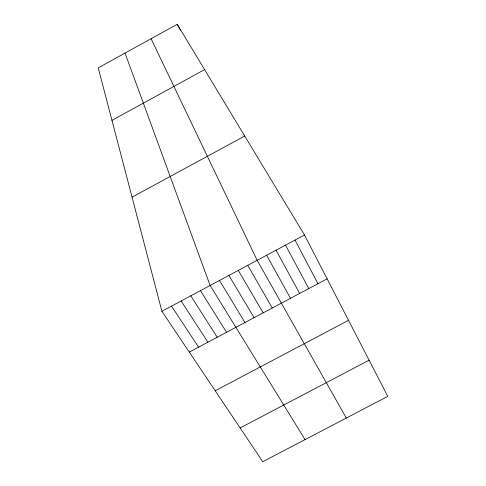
<?xml version="1.0" encoding="UTF-8"?>
<svg xmlns="http://www.w3.org/2000/svg" width="486" height="486" viewBox="0 0 486 486"><rect width="100%" height="100%" fill="white"/><g stroke="black" fill="none" stroke-linecap="round" stroke-linejoin="round"><path stroke-width="0.73" d="M177.232 24.3L98.239 67.858L161.899 311.259L262.762 461.7L387.761 396.369L304.491 234.999L177.232 24.3L180.355 30.217M111.968 120.346L204.588 69.601M132.058 197.158L244.713 136.031M161.899 311.259L304.491 234.999M189.285 352.101L327.121 278.849M215.201 390.768L348.523 320.329M240.127 427.947L369.093 360.193M171.515 306.113L198.586 347.162M181.15 300.962L207.899 342.211M190.791 295.804L217.218 337.254M200.445 290.64L226.549 332.296M305.05 439.599L210.11 285.47L125.011 53.096M219.502 280.452L244.974 322.504M228.9 275.422L254.063 317.674M238.31 270.392L263.157 312.838M247.739 265.35L272.263 308.002M346.305 418.039L257.167 260.308L151.079 38.722M266.614 255.253L290.513 298.301M276.066 250.199L299.649 293.447M285.531 245.138L308.792 288.587M295.008 240.072L317.953 283.721"/></g></svg>
